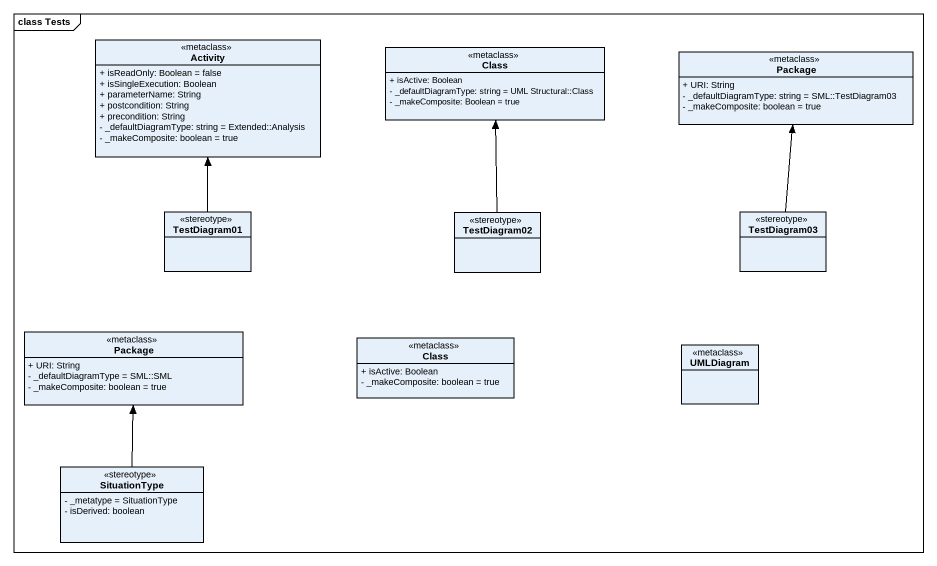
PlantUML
@startuml
mainframe class Tests
hide circle
hide empty members
skinparam classAttributeIconSize 0
class Activity <<metaclass>> {
  + isReadOnly: Boolean = false
  + isSingleExecution: Boolean
  + parameterName: String
  + postcondition: String
  + precondition: String
  - _defaultDiagramType: string = Extended::Analysis
  - _makeComposite: boolean = true
}
class "Class" as Class_ <<metaclass>> {
  + isActive: Boolean
  - _defaultDiagramType: string = UML Structural::Class
  - _makeComposite: Boolean = true
}
class "Package" as Package_ <<metaclass>> {
  + URI: String
  - _defaultDiagramType: string = SML::TestDiagram03
  - _makeComposite: boolean = true
}
class TestDiagram01 <<stereotype>>
class TestDiagram02 <<stereotype>>
class TestDiagram03 <<stereotype>>
class "Package" as Package__2 <<metaclass>> {
  + URI: String
  - _defaultDiagramType = SML::SML
  - _makeComposite: boolean = true
}
class "Class" as Class__2 <<metaclass>> {
  + isActive: Boolean
  - _makeComposite: boolean = true
}
class UMLDiagram <<metaclass>>
class SituationType <<stereotype>> {
  - _metatype = SituationType
  - isDerived: boolean
}
TestDiagram01 -up-> Activity
TestDiagram02 -up-> Class_
TestDiagram03 -up-> Package_
SituationType -up-> Package__2
@enduml
